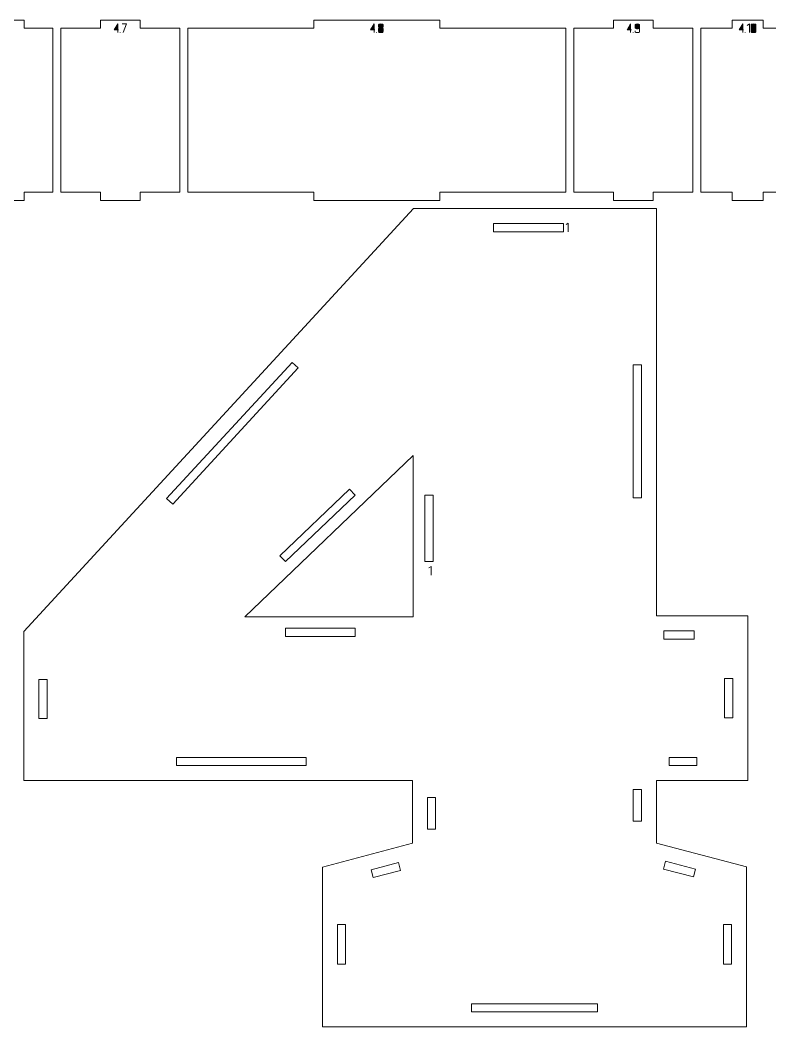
# Model space of a CAD drawing. Header units: centimetres. Extents: x -158 to 228, y -202 to 254.
# Drawn here: x -104.25 to -76.81, y -181.59 to -144.74 of the extents above; entities that cross this region are included whole.
import ezdxf

# ---------------------------------------------------------------- set-up
doc = ezdxf.new("R2010")
doc.units = ezdxf.units.CM
doc.header["$MEASUREMENT"] = 0
doc.layers.add('Capa 1', color=7, linetype='Continuous')

msp = doc.modelspace()

# ---------------------------------------------------------------- hatches: boundary and pattern name
at = {"layer": 'Capa 1', "true_color": 0x3e4095}
h = msp.add_hatch(color=175, dxfattribs=at)
edge = h.paths.add_edge_path()
edge.add_spline(control_points=[(-100.67655, -145.0886), (-100.67655, -145.0886), (-100.67655, -144.87626), (-100.67655, -144.87626), (-100.67655, -144.87626), (-100.80634, -145.0886), (-100.80634, -145.0886), (-100.80634, -145.0886), (-100.67655, -145.0886), (-100.67655, -145.0886)], knot_values=[0, 0, 0, 0, 0.33333333, 0.33333333, 0.33333333, 0.66666667, 0.66666667, 0.66666667, 1, 1, 1, 1], degree=3, periodic=1)
h = msp.add_hatch(color=175, dxfattribs=at)
edge = h.paths.add_edge_path()
edge.add_spline(control_points=[(-100.67655, -145.0886), (-100.67655, -145.0886), (-100.67655, -145.19316), (-100.67655, -145.19316), (-100.67655, -145.19316), (-100.67655, -145.0886), (-100.67655, -145.0886), (-100.67655, -145.0886), (-100.80634, -145.0886), (-100.80634, -145.0886), (-100.80634, -145.0886), (-100.67655, -144.87626), (-100.67655, -144.87626), (-100.67655, -144.87626), (-100.67655, -145.0886), (-100.67655, -145.0886), (-100.67655, -145.0886), (-100.64674, -145.0886), (-100.64674, -145.0886), (-100.64674, -145.0886), (-100.67655, -145.0886), (-100.67655, -145.0886)], knot_values=[0, 0, 0, 0, 0.14285714, 0.14285714, 0.14285714, 0.28571429, 0.28571429, 0.28571429, 0.42857143, 0.42857143, 0.42857143, 0.57142857, 0.57142857, 0.57142857, 0.71428571, 0.71428571, 0.71428571, 0.85714286, 0.85714286, 0.85714286, 1, 1, 1, 1], degree=3, periodic=1)
h = msp.add_hatch(color=175, dxfattribs=at)
edge = h.paths.add_edge_path()
edge.add_spline(control_points=[(-100.58621, -145.19316), (-100.58621, -145.19316), (-100.58621, -145.17069), (-100.58621, -145.17069), (-100.58621, -145.17069), (-100.58621, -145.19316), (-100.58621, -145.19316)], knot_values=[0, 0, 0, 0, 0.5, 0.5, 0.5, 1, 1, 1, 1], degree=3, periodic=1)
h = msp.add_hatch(color=175, dxfattribs=at)
edge = h.paths.add_edge_path()
edge.add_spline(control_points=[(-100.47431, -145.19316), (-100.47431, -145.19316), (-100.35323, -144.87672), (-100.35323, -144.87672), (-100.35323, -144.87672), (-100.51283, -144.87672), (-100.51283, -144.87672), (-100.51283, -144.87672), (-100.35323, -144.87672), (-100.35323, -144.87672), (-100.35323, -144.87672), (-100.47431, -145.19316), (-100.47431, -145.19316)], knot_values=[0, 0, 0, 0, 0.25, 0.25, 0.25, 0.5, 0.5, 0.5, 0.75, 0.75, 0.75, 1, 1, 1, 1], degree=3, periodic=1)
h = msp.add_hatch(color=175, dxfattribs=at)
edge = h.paths.add_edge_path()
edge.add_spline(control_points=[(-91.29282, -145.0886), (-91.29282, -145.0886), (-91.29282, -144.87626), (-91.29282, -144.87626), (-91.29282, -144.87626), (-91.42261, -145.0886), (-91.42261, -145.0886), (-91.42261, -145.0886), (-91.29282, -145.0886), (-91.29282, -145.0886)], knot_values=[0, 0, 0, 0, 0.33333333, 0.33333333, 0.33333333, 0.66666667, 0.66666667, 0.66666667, 1, 1, 1, 1], degree=3, periodic=1)
h = msp.add_hatch(color=175, dxfattribs=at)
edge = h.paths.add_edge_path()
edge.add_spline(control_points=[(-91.29282, -145.0886), (-91.29282, -145.0886), (-91.29282, -145.19316), (-91.29282, -145.19316), (-91.29282, -145.19316), (-91.29282, -145.0886), (-91.29282, -145.0886), (-91.29282, -145.0886), (-91.42261, -145.0886), (-91.42261, -145.0886), (-91.42261, -145.0886), (-91.29282, -144.87626), (-91.29282, -144.87626), (-91.29282, -144.87626), (-91.29282, -145.0886), (-91.29282, -145.0886), (-91.29282, -145.0886), (-91.26301, -145.0886), (-91.26301, -145.0886), (-91.26301, -145.0886), (-91.29282, -145.0886), (-91.29282, -145.0886)], knot_values=[0, 0, 0, 0, 0.14285714, 0.14285714, 0.14285714, 0.28571429, 0.28571429, 0.28571429, 0.42857143, 0.42857143, 0.42857143, 0.57142857, 0.57142857, 0.57142857, 0.71428571, 0.71428571, 0.71428571, 0.85714286, 0.85714286, 0.85714286, 1, 1, 1, 1], degree=3, periodic=1)
h = msp.add_hatch(color=175, dxfattribs=at)
edge = h.paths.add_edge_path()
edge.add_spline(control_points=[(-91.20248, -145.19316), (-91.20248, -145.19316), (-91.20248, -145.17069), (-91.20248, -145.17069), (-91.20248, -145.17069), (-91.20248, -145.19316), (-91.20248, -145.19316)], knot_values=[0, 0, 0, 0, 0.5, 0.5, 0.5, 1, 1, 1, 1], degree=3, periodic=1)
h = msp.add_hatch(color=175, dxfattribs=at)
edge = h.paths.add_edge_path()
edge.add_spline(control_points=[(-91.1291, -144.98633), (-91.1291, -144.99428), (-91.12344, -145.00146), (-91.11213, -145.00788), (-91.10082, -145.0143), (-91.07896, -145.01858), (-91.04655, -145.02072), (-91.01414, -145.01858), (-90.99228, -145.0143), (-90.98097, -145.00788), (-90.96966, -145.00146), (-90.964, -144.99428), (-90.964, -144.98633), (-90.964, -144.98633), (-90.964, -144.91203), (-90.964, -144.91203), (-90.964, -144.90225), (-90.97187, -144.89392), (-90.98762, -144.88704), (-91.00336, -144.88016), (-91.02301, -144.87672), (-91.04655, -144.87672), (-91.07009, -144.87672), (-91.08974, -144.88016), (-91.10548, -144.88704), (-91.12123, -144.89392), (-91.1291, -144.90225), (-91.1291, -144.91203), (-91.1291, -144.91203), (-91.1291, -144.98633), (-91.1291, -144.98633)], knot_values=[0, 0, 0, 0, 0.1, 0.1, 0.1, 0.2, 0.2, 0.2, 0.3, 0.3, 0.3, 0.4, 0.4, 0.4, 0.5, 0.5, 0.5, 0.6, 0.6, 0.6, 0.7, 0.7, 0.7, 0.8, 0.8, 0.8, 0.9, 0.9, 0.9, 1, 1, 1, 1], degree=3, periodic=1)
h = msp.add_hatch(color=175, dxfattribs=at)
edge = h.paths.add_edge_path()
edge.add_spline(control_points=[(-91.04655, -145.19316), (-91.07009, -145.19316), (-91.08974, -145.18972), (-91.10548, -145.18284), (-91.12123, -145.17596), (-91.1291, -145.16763), (-91.1291, -145.15785), (-91.1291, -145.15785), (-91.1291, -145.05466), (-91.1291, -145.05466), (-91.1291, -145.0464), (-91.12344, -145.03922), (-91.11213, -145.03311), (-91.10082, -145.02699), (-91.07896, -145.02286), (-91.04655, -145.02072), (-91.07896, -145.01858), (-91.10082, -145.0143), (-91.11213, -145.00788), (-91.12344, -145.00146), (-91.1291, -144.99428), (-91.1291, -144.98633), (-91.1291, -144.98633), (-91.1291, -144.91203), (-91.1291, -144.91203), (-91.1291, -144.90225), (-91.12123, -144.89392), (-91.10548, -144.88704), (-91.08974, -144.88016), (-91.07009, -144.87672), (-91.04655, -144.87672), (-91.02301, -144.87672), (-91.00336, -144.88016), (-90.98762, -144.88704), (-90.97187, -144.89392), (-90.964, -144.90225), (-90.964, -144.91203), (-90.964, -144.91203), (-90.964, -144.98633), (-90.964, -144.98633), (-90.964, -144.99428), (-90.96966, -145.00146), (-90.98097, -145.00788), (-90.99228, -145.0143), (-91.01414, -145.01858), (-91.04655, -145.02072), (-91.01414, -145.02286), (-90.99228, -145.02699), (-90.98097, -145.03311), (-90.96966, -145.03922), (-90.964, -145.0464), (-90.964, -145.05466), (-90.964, -145.05466), (-90.964, -145.15785), (-90.964, -145.15785), (-90.964, -145.16763), (-90.97187, -145.17596), (-90.98762, -145.18284), (-91.00336, -145.18972), (-91.02301, -145.19316), (-91.04655, -145.19316)], knot_values=[0, 0, 0, 0, 0.05, 0.05, 0.05, 0.1, 0.1, 0.1, 0.15, 0.15, 0.15, 0.2, 0.2, 0.2, 0.25, 0.25, 0.25, 0.3, 0.3, 0.3, 0.35, 0.35, 0.35, 0.4, 0.4, 0.4, 0.45, 0.45, 0.45, 0.5, 0.5, 0.5, 0.55, 0.55, 0.55, 0.6, 0.6, 0.6, 0.65, 0.65, 0.65, 0.7, 0.7, 0.7, 0.75, 0.75, 0.75, 0.8, 0.8, 0.8, 0.85, 0.85, 0.85, 0.9, 0.9, 0.9, 0.95, 0.95, 0.95, 1, 1, 1, 1], degree=3, periodic=1)
h = msp.add_hatch(color=175, dxfattribs=at)
edge = h.paths.add_edge_path()
edge.add_spline(control_points=[(-91.1291, -145.15785), (-91.1291, -145.16763), (-91.12123, -145.17596), (-91.10548, -145.18284), (-91.08974, -145.18972), (-91.07009, -145.19316), (-91.04655, -145.19316), (-91.02301, -145.19316), (-91.00336, -145.18972), (-90.98762, -145.18284), (-90.97187, -145.17596), (-90.964, -145.16763), (-90.964, -145.15785), (-90.964, -145.15785), (-90.964, -145.05466), (-90.964, -145.05466), (-90.964, -145.0464), (-90.96966, -145.03922), (-90.98097, -145.03311), (-90.99228, -145.02699), (-91.01414, -145.02286), (-91.04655, -145.02072), (-91.07896, -145.02286), (-91.10082, -145.02699), (-91.11213, -145.03311), (-91.12344, -145.03922), (-91.1291, -145.0464), (-91.1291, -145.05466), (-91.1291, -145.05466), (-91.1291, -145.15785), (-91.1291, -145.15785)], knot_values=[0, 0, 0, 0, 0.1, 0.1, 0.1, 0.2, 0.2, 0.2, 0.3, 0.3, 0.3, 0.4, 0.4, 0.4, 0.5, 0.5, 0.5, 0.6, 0.6, 0.6, 0.7, 0.7, 0.7, 0.8, 0.8, 0.8, 0.9, 0.9, 0.9, 1, 1, 1, 1], degree=3, periodic=1)
h = msp.add_hatch(color=175, dxfattribs=at)
edge = h.paths.add_edge_path()
edge.add_spline(control_points=[(-81.90533, -145.0886), (-81.90533, -145.0886), (-81.90533, -144.87626), (-81.90533, -144.87626), (-81.90533, -144.87626), (-82.03512, -145.0886), (-82.03512, -145.0886), (-82.03512, -145.0886), (-81.90533, -145.0886), (-81.90533, -145.0886)], knot_values=[0, 0, 0, 0, 0.33333333, 0.33333333, 0.33333333, 0.66666667, 0.66666667, 0.66666667, 1, 1, 1, 1], degree=3, periodic=1)
h = msp.add_hatch(color=175, dxfattribs=at)
edge = h.paths.add_edge_path()
edge.add_spline(control_points=[(-81.90533, -145.0886), (-81.90533, -145.0886), (-81.90533, -145.19316), (-81.90533, -145.19316), (-81.90533, -145.19316), (-81.90533, -145.0886), (-81.90533, -145.0886), (-81.90533, -145.0886), (-82.03512, -145.0886), (-82.03512, -145.0886), (-82.03512, -145.0886), (-81.90533, -144.87626), (-81.90533, -144.87626), (-81.90533, -144.87626), (-81.90533, -145.0886), (-81.90533, -145.0886), (-81.90533, -145.0886), (-81.87552, -145.0886), (-81.87552, -145.0886), (-81.87552, -145.0886), (-81.90533, -145.0886), (-81.90533, -145.0886)], knot_values=[0, 0, 0, 0, 0.14285714, 0.14285714, 0.14285714, 0.28571429, 0.28571429, 0.28571429, 0.42857143, 0.42857143, 0.42857143, 0.57142857, 0.57142857, 0.57142857, 0.71428571, 0.71428571, 0.71428571, 0.85714286, 0.85714286, 0.85714286, 1, 1, 1, 1], degree=3, periodic=1)
h = msp.add_hatch(color=175, dxfattribs=at)
edge = h.paths.add_edge_path()
edge.add_spline(control_points=[(-81.81499, -145.19316), (-81.81499, -145.19316), (-81.81499, -145.17069), (-81.81499, -145.17069), (-81.81499, -145.17069), (-81.81499, -145.19316), (-81.81499, -145.19316)], knot_values=[0, 0, 0, 0, 0.5, 0.5, 0.5, 1, 1, 1, 1], degree=3, periodic=1)
h = msp.add_hatch(color=175, dxfattribs=at)
edge = h.paths.add_edge_path()
edge.add_spline(control_points=[(-81.74161, -145.01935), (-81.74161, -145.02913), (-81.73374, -145.03746), (-81.71799, -145.04434), (-81.70225, -145.05122), (-81.6826, -145.05466), (-81.65906, -145.05466), (-81.63582, -145.05527), (-81.61626, -145.05244), (-81.60036, -145.04618), (-81.58446, -145.03991), (-81.57651, -145.03096), (-81.57651, -145.01935), (-81.57651, -145.01935), (-81.57651, -144.91203), (-81.57651, -144.91203), (-81.57651, -144.90225), (-81.58438, -144.89392), (-81.60013, -144.88704), (-81.61587, -144.88016), (-81.63552, -144.87672), (-81.65906, -144.87672), (-81.6826, -144.87672), (-81.70225, -144.88016), (-81.71799, -144.88704), (-81.73374, -144.89392), (-81.74161, -144.90225), (-81.74161, -144.91203), (-81.74161, -144.91203), (-81.74161, -145.01935), (-81.74161, -145.01935)], knot_values=[0, 0, 0, 0, 0.1, 0.1, 0.1, 0.2, 0.2, 0.2, 0.3, 0.3, 0.3, 0.4, 0.4, 0.4, 0.5, 0.5, 0.5, 0.6, 0.6, 0.6, 0.7, 0.7, 0.7, 0.8, 0.8, 0.8, 0.9, 0.9, 0.9, 1, 1, 1, 1], degree=3, periodic=1)
h = msp.add_hatch(color=175, dxfattribs=at)
edge = h.paths.add_edge_path()
edge.add_spline(control_points=[(-81.65906, -145.19316), (-81.6826, -145.19316), (-81.70225, -145.18972), (-81.71799, -145.18284), (-81.73374, -145.17596), (-81.74161, -145.16763), (-81.74161, -145.15785), (-81.74161, -145.15785), (-81.74161, -145.13262), (-81.74161, -145.13262), (-81.74161, -145.13262), (-81.74161, -145.15785), (-81.74161, -145.15785), (-81.74161, -145.16763), (-81.73374, -145.17596), (-81.71799, -145.18284), (-81.70225, -145.18972), (-81.6826, -145.19316), (-81.65906, -145.19316), (-81.63552, -145.19316), (-81.61587, -145.18972), (-81.60013, -145.18284), (-81.58438, -145.17596), (-81.57651, -145.16763), (-81.57651, -145.15785), (-81.57651, -145.15785), (-81.57651, -145.01935), (-81.57651, -145.01935), (-81.57651, -145.03096), (-81.58446, -145.03991), (-81.60036, -145.04618), (-81.61626, -145.05244), (-81.63582, -145.05527), (-81.65906, -145.05466), (-81.6826, -145.05466), (-81.70225, -145.05122), (-81.71799, -145.04434), (-81.73374, -145.03746), (-81.74161, -145.02913), (-81.74161, -145.01935), (-81.74161, -145.01935), (-81.74161, -144.91203), (-81.74161, -144.91203), (-81.74161, -144.90225), (-81.73374, -144.89392), (-81.71799, -144.88704), (-81.70225, -144.88016), (-81.6826, -144.87672), (-81.65906, -144.87672), (-81.63552, -144.87672), (-81.61587, -144.88016), (-81.60013, -144.88704), (-81.58438, -144.89392), (-81.57651, -144.90225), (-81.57651, -144.91203), (-81.57651, -144.91203), (-81.57651, -145.01935), (-81.57651, -145.01935), (-81.57651, -145.01935), (-81.57651, -145.15785), (-81.57651, -145.15785), (-81.57651, -145.16763), (-81.58438, -145.17596), (-81.60013, -145.18284), (-81.61587, -145.18972), (-81.63552, -145.19316), (-81.65906, -145.19316)], knot_values=[0, 0, 0, 0, 0.04545455, 0.04545455, 0.04545455, 0.09090909, 0.09090909, 0.09090909, 0.13636364, 0.13636364, 0.13636364, 0.18181818, 0.18181818, 0.18181818, 0.22727273, 0.22727273, 0.22727273, 0.27272727, 0.27272727, 0.27272727, 0.31818182, 0.31818182, 0.31818182, 0.36363636, 0.36363636, 0.36363636, 0.40909091, 0.40909091, 0.40909091, 0.45454545, 0.45454545, 0.45454545, 0.5, 0.5, 0.5, 0.54545455, 0.54545455, 0.54545455, 0.59090909, 0.59090909, 0.59090909, 0.63636364, 0.63636364, 0.63636364, 0.68181818, 0.68181818, 0.68181818, 0.72727273, 0.72727273, 0.72727273, 0.77272727, 0.77272727, 0.77272727, 0.81818182, 0.81818182, 0.81818182, 0.86363636, 0.86363636, 0.86363636, 0.90909091, 0.90909091, 0.90909091, 0.95454545, 0.95454545, 0.95454545, 1, 1, 1, 1], degree=3, periodic=1)
h = msp.add_hatch(color=175, dxfattribs=at)
edge = h.paths.add_edge_path()
edge.add_spline(control_points=[(-77.79959, -145.0886), (-77.79959, -145.0886), (-77.79959, -144.87626), (-77.79959, -144.87626), (-77.79959, -144.87626), (-77.92938, -145.0886), (-77.92938, -145.0886), (-77.92938, -145.0886), (-77.79959, -145.0886), (-77.79959, -145.0886)], knot_values=[0, 0, 0, 0, 0.33333333, 0.33333333, 0.33333333, 0.66666667, 0.66666667, 0.66666667, 1, 1, 1, 1], degree=3, periodic=1)
h = msp.add_hatch(color=175, dxfattribs=at)
edge = h.paths.add_edge_path()
edge.add_spline(control_points=[(-77.79959, -145.0886), (-77.79959, -145.0886), (-77.79959, -145.19316), (-77.79959, -145.19316), (-77.79959, -145.19316), (-77.79959, -145.0886), (-77.79959, -145.0886), (-77.79959, -145.0886), (-77.92938, -145.0886), (-77.92938, -145.0886), (-77.92938, -145.0886), (-77.79959, -144.87626), (-77.79959, -144.87626), (-77.79959, -144.87626), (-77.79959, -145.0886), (-77.79959, -145.0886), (-77.79959, -145.0886), (-77.76978, -145.0886), (-77.76978, -145.0886), (-77.76978, -145.0886), (-77.79959, -145.0886), (-77.79959, -145.0886)], knot_values=[0, 0, 0, 0, 0.14285714, 0.14285714, 0.14285714, 0.28571429, 0.28571429, 0.28571429, 0.42857143, 0.42857143, 0.42857143, 0.57142857, 0.57142857, 0.57142857, 0.71428571, 0.71428571, 0.71428571, 0.85714286, 0.85714286, 0.85714286, 1, 1, 1, 1], degree=3, periodic=1)
h = msp.add_hatch(color=175, dxfattribs=at)
edge = h.paths.add_edge_path()
edge.add_spline(control_points=[(-77.70925, -145.19316), (-77.70925, -145.19316), (-77.70925, -145.17069), (-77.70925, -145.17069), (-77.70925, -145.17069), (-77.70925, -145.19316), (-77.70925, -145.19316)], knot_values=[0, 0, 0, 0, 0.5, 0.5, 0.5, 1, 1, 1, 1], degree=3, periodic=1)
h = msp.add_hatch(color=175, dxfattribs=at)
edge = h.paths.add_edge_path()
edge.add_spline(control_points=[(-77.55974, -144.87626), (-77.55974, -144.87626), (-77.63587, -144.929), (-77.63587, -144.929), (-77.63587, -144.929), (-77.55974, -144.87626), (-77.55974, -144.87626), (-77.55974, -144.87626), (-77.55974, -145.19316), (-77.55974, -145.19316), (-77.55974, -145.19316), (-77.55974, -144.87626), (-77.55974, -144.87626)], knot_values=[0, 0, 0, 0, 0.25, 0.25, 0.25, 0.5, 0.5, 0.5, 0.75, 0.75, 0.75, 1, 1, 1, 1], degree=3, periodic=1)
h = msp.add_hatch(color=175, dxfattribs=at)
edge = h.paths.add_edge_path()
edge.add_spline(control_points=[(-77.48911, -145.16931), (-77.48911, -145.1791), (-77.48124, -145.18552), (-77.46549, -145.18857), (-77.44975, -145.19163), (-77.4301, -145.19316), (-77.40656, -145.19316), (-77.38302, -145.19316), (-77.36337, -145.19163), (-77.34763, -145.18857), (-77.33188, -145.18552), (-77.32401, -145.1791), (-77.32401, -145.16931), (-77.32401, -145.16931), (-77.32401, -144.90103), (-77.32401, -144.90103), (-77.32401, -144.89124), (-77.33188, -144.88474), (-77.34763, -144.88153), (-77.36337, -144.87832), (-77.38302, -144.87672), (-77.40656, -144.87672), (-77.4301, -144.87672), (-77.44975, -144.87832), (-77.46549, -144.88153), (-77.48124, -144.88474), (-77.48911, -144.89124), (-77.48911, -144.90103), (-77.48911, -144.90103), (-77.48911, -145.16931), (-77.48911, -145.16931)], knot_values=[0, 0, 0, 0, 0.1, 0.1, 0.1, 0.2, 0.2, 0.2, 0.3, 0.3, 0.3, 0.4, 0.4, 0.4, 0.5, 0.5, 0.5, 0.6, 0.6, 0.6, 0.7, 0.7, 0.7, 0.8, 0.8, 0.8, 0.9, 0.9, 0.9, 1, 1, 1, 1], degree=3, periodic=1)
h = msp.add_hatch(color=175, dxfattribs=at)
edge = h.paths.add_edge_path()
edge.add_spline(control_points=[(-77.32401, -145.16931), (-77.32401, -145.1791), (-77.33188, -145.18552), (-77.34763, -145.18857), (-77.36337, -145.19163), (-77.38302, -145.19316), (-77.40656, -145.19316), (-77.4301, -145.19316), (-77.44975, -145.19163), (-77.46549, -145.18857), (-77.48124, -145.18552), (-77.48911, -145.1791), (-77.48911, -145.16931), (-77.48911, -145.16931), (-77.48911, -144.90103), (-77.48911, -144.90103), (-77.48911, -144.89124), (-77.48124, -144.88474), (-77.46549, -144.88153), (-77.44975, -144.87832), (-77.4301, -144.87672), (-77.40656, -144.87672), (-77.38302, -144.87672), (-77.36337, -144.87832), (-77.34763, -144.88153), (-77.33188, -144.88474), (-77.32401, -144.89124), (-77.32401, -144.90103), (-77.32401, -144.90103), (-77.32401, -145.16931), (-77.32401, -145.16931)], knot_values=[0, 0, 0, 0, 0.1, 0.1, 0.1, 0.2, 0.2, 0.2, 0.3, 0.3, 0.3, 0.4, 0.4, 0.4, 0.5, 0.5, 0.5, 0.6, 0.6, 0.6, 0.7, 0.7, 0.7, 0.8, 0.8, 0.8, 0.9, 0.9, 0.9, 1, 1, 1, 1], degree=3, periodic=1)
h = msp.add_hatch(color=175, dxfattribs=at)
edge = h.paths.add_edge_path()
edge.add_spline(control_points=[(-84.19227, -152.16759), (-84.19227, -152.16759), (-84.2684, -152.22033), (-84.2684, -152.22033), (-84.2684, -152.22033), (-84.19227, -152.16759), (-84.19227, -152.16759), (-84.19227, -152.16759), (-84.19227, -152.48449), (-84.19227, -152.48449), (-84.19227, -152.48449), (-84.19227, -152.16759), (-84.19227, -152.16759)], knot_values=[0, 0, 0, 0, 0.25, 0.25, 0.25, 0.5, 0.5, 0.5, 0.75, 0.75, 0.75, 1, 1, 1, 1], degree=3, periodic=1)
h = msp.add_hatch(color=175, dxfattribs=at)
edge = h.paths.add_edge_path()
edge.add_spline(control_points=[(-89.20799, -164.73677), (-89.20799, -164.73677), (-89.28412, -164.78951), (-89.28412, -164.78951), (-89.28412, -164.78951), (-89.20799, -164.73677), (-89.20799, -164.73677), (-89.20799, -164.73677), (-89.20799, -165.05367), (-89.20799, -165.05367), (-89.20799, -165.05367), (-89.20799, -164.73677), (-89.20799, -164.73677)], knot_values=[0, 0, 0, 0, 0.25, 0.25, 0.25, 0.5, 0.5, 0.5, 0.75, 0.75, 0.75, 1, 1, 1, 1], degree=3, periodic=1)

# ---------------------------------------------------------------- linework, layer by layer
at = {"layer": 'Capa 1', "color": 240, "lineweight": 20}
for points in [[(-106.17157, -145.03596), (-106.17157, -145.03596), (-106.17157, -151.03596), (-106.17157, -151.03596), (-106.17157, -151.03596), (-105.13263, -151.03596), (-105.13263, -151.03596), (-105.13263, -151.03596), (-105.13263, -151.33596), (-105.13263, -151.33596), (-105.13263, -151.33596), (-104.09369, -151.33596), (-104.09369, -151.33596), (-104.09369, -151.33596), (-104.09369, -151.03596), (-104.09369, -151.03596), (-104.09369, -151.03596), (-103.05474, -151.03596), (-103.05474, -151.03596), (-103.05474, -151.03596), (-103.05474, -145.03596), (-103.05474, -145.03596), (-103.05474, -145.03596), (-104.09369, -145.03596), (-104.09369, -145.03596), (-104.09369, -145.03596), (-104.09369, -144.73596), (-104.09369, -144.73596), (-104.09369, -144.73596), (-105.13263, -144.73596), (-105.13263, -144.73596), (-105.13263, -144.73596), (-105.13263, -145.03596), (-105.13263, -145.03596), (-105.13263, -145.03596), (-106.17157, -145.03596), (-106.17157, -145.03596)], [(-102.75474, -145.03596), (-102.75474, -145.03596), (-102.75474, -151.03596), (-102.75474, -151.03596), (-102.75474, -151.03596), (-101.30477, -151.03596), (-101.30477, -151.03596), (-101.30477, -151.03596), (-101.30477, -151.33596), (-101.30477, -151.33596), (-101.30477, -151.33596), (-99.8548, -151.33596), (-99.8548, -151.33596), (-99.8548, -151.33596), (-99.8548, -151.03596), (-99.8548, -151.03596), (-99.8548, -151.03596), (-98.40483, -151.03596), (-98.40483, -151.03596), (-98.40483, -151.03596), (-98.40483, -145.03596), (-98.40483, -145.03596), (-98.40483, -145.03596), (-99.8548, -145.03596), (-99.8548, -145.03596), (-99.8548, -145.03596), (-99.8548, -144.73596), (-99.8548, -144.73596), (-99.8548, -144.73596), (-101.30477, -144.73596), (-101.30477, -144.73596), (-101.30477, -144.73596), (-101.30477, -145.03596), (-101.30477, -145.03596), (-101.30477, -145.03596), (-102.75474, -145.03596), (-102.75474, -145.03596)], [(-98.10483, -145.03596), (-98.10483, -145.03596), (-98.10483, -151.03596), (-98.10483, -151.03596), (-98.10483, -151.03596), (-93.49715, -151.03596), (-93.49715, -151.03596), (-93.49715, -151.03596), (-93.49715, -151.33596), (-93.49715, -151.33596), (-93.49715, -151.33596), (-88.88947, -151.33596), (-88.88947, -151.33596), (-88.88947, -151.33596), (-88.88947, -151.03596), (-88.88947, -151.03596), (-88.88947, -151.03596), (-84.28178, -151.03596), (-84.28178, -151.03596), (-84.28178, -151.03596), (-84.28178, -145.03596), (-84.28178, -145.03596), (-84.28178, -145.03596), (-88.88947, -145.03596), (-88.88947, -145.03596), (-88.88947, -145.03596), (-88.88947, -144.73596), (-88.88947, -144.73596), (-88.88947, -144.73596), (-93.49715, -144.73596), (-93.49715, -144.73596), (-93.49715, -144.73596), (-93.49715, -145.03596), (-93.49715, -145.03596), (-93.49715, -145.03596), (-98.10483, -145.03596), (-98.10483, -145.03596)], [(-83.98178, -145.03596), (-83.98178, -145.03596), (-83.98178, -151.03596), (-83.98178, -151.03596), (-83.98178, -151.03596), (-82.53114, -151.03596), (-82.53114, -151.03596), (-82.53114, -151.03596), (-82.53114, -151.33596), (-82.53114, -151.33596), (-82.53114, -151.33596), (-81.0805, -151.33596), (-81.0805, -151.33596), (-81.0805, -151.33596), (-81.0805, -151.03596), (-81.0805, -151.03596), (-81.0805, -151.03596), (-79.62985, -151.03596), (-79.62985, -151.03596), (-79.62985, -151.03596), (-79.62985, -145.03596), (-79.62985, -145.03596), (-79.62985, -145.03596), (-81.0805, -145.03596), (-81.0805, -145.03596), (-81.0805, -145.03596), (-81.0805, -144.73596), (-81.0805, -144.73596), (-81.0805, -144.73596), (-82.53114, -144.73596), (-82.53114, -144.73596), (-82.53114, -144.73596), (-82.53114, -145.03596), (-82.53114, -145.03596), (-82.53114, -145.03596), (-83.98178, -145.03596), (-83.98178, -145.03596)], [(-79.32985, -145.03596), (-79.32985, -145.03596), (-79.32985, -151.03596), (-79.32985, -151.03596), (-79.32985, -151.03596), (-78.19442, -151.03596), (-78.19442, -151.03596), (-78.19442, -151.03596), (-78.19442, -151.33596), (-78.19442, -151.33596), (-78.19442, -151.33596), (-77.05898, -151.33596), (-77.05898, -151.33596), (-77.05898, -151.33596), (-77.05898, -151.03596), (-77.05898, -151.03596), (-77.05898, -151.03596), (-75.92354, -151.03596), (-75.92354, -151.03596), (-75.92354, -151.03596), (-75.92354, -145.03596), (-75.92354, -145.03596), (-75.92354, -145.03596), (-77.05898, -145.03596), (-77.05898, -145.03596), (-77.05898, -145.03596), (-77.05898, -144.73596), (-77.05898, -144.73596), (-77.05898, -144.73596), (-78.19442, -144.73596), (-78.19442, -144.73596), (-78.19442, -144.73596), (-78.19442, -145.03596), (-78.19442, -145.03596), (-78.19442, -145.03596), (-79.32985, -145.03596), (-79.32985, -145.03596)]]:
    msp.add_open_spline(points, degree=3, knots=[0, 0, 0, 0, 0.08333333, 0.08333333, 0.08333333, 0.16666667, 0.16666667, 0.16666667, 0.25, 0.25, 0.25, 0.33333333, 0.33333333, 0.33333333, 0.41666667, 0.41666667, 0.41666667, 0.5, 0.5, 0.5, 0.58333333, 0.58333333, 0.58333333, 0.66666667, 0.66666667, 0.66666667, 0.75, 0.75, 0.75, 0.83333333, 0.83333333, 0.83333333, 0.91666667, 0.91666667, 0.91666667, 1, 1, 1, 1], dxfattribs=at)
at = {"layer": 'Capa 1', "color": 114, "lineweight": 9}
for points, knots in [([(-100.67655, -145.0886), (-100.67655, -145.0886), (-100.67655, -144.87626), (-100.67655, -144.87626), (-100.67655, -144.87626), (-100.80634, -145.0886), (-100.80634, -145.0886), (-100.80634, -145.0886), (-100.67655, -145.0886), (-100.67655, -145.0886)], [0, 0, 0, 0, 0.33333333, 0.33333333, 0.33333333, 0.66666667, 0.66666667, 0.66666667, 1, 1, 1, 1]), ([(-100.67655, -145.0886), (-100.67655, -145.0886), (-100.67655, -145.19316), (-100.67655, -145.19316), (-100.67655, -145.19316), (-100.67655, -145.0886), (-100.67655, -145.0886), (-100.67655, -145.0886), (-100.80634, -145.0886), (-100.80634, -145.0886), (-100.80634, -145.0886), (-100.67655, -144.87626), (-100.67655, -144.87626), (-100.67655, -144.87626), (-100.67655, -145.0886), (-100.67655, -145.0886), (-100.67655, -145.0886), (-100.64674, -145.0886), (-100.64674, -145.0886), (-100.64674, -145.0886), (-100.67655, -145.0886), (-100.67655, -145.0886)], [0, 0, 0, 0, 0.14285714, 0.14285714, 0.14285714, 0.28571429, 0.28571429, 0.28571429, 0.42857143, 0.42857143, 0.42857143, 0.57142857, 0.57142857, 0.57142857, 0.71428571, 0.71428571, 0.71428571, 0.85714286, 0.85714286, 0.85714286, 1, 1, 1, 1]), ([(-100.58621, -145.19316), (-100.58621, -145.19316), (-100.58621, -145.17069), (-100.58621, -145.17069), (-100.58621, -145.17069), (-100.58621, -145.19316), (-100.58621, -145.19316)], [0, 0, 0, 0, 0.5, 0.5, 0.5, 1, 1, 1, 1]), ([(-100.47431, -145.19316), (-100.47431, -145.19316), (-100.35323, -144.87672), (-100.35323, -144.87672), (-100.35323, -144.87672), (-100.51283, -144.87672), (-100.51283, -144.87672), (-100.51283, -144.87672), (-100.35323, -144.87672), (-100.35323, -144.87672), (-100.35323, -144.87672), (-100.47431, -145.19316), (-100.47431, -145.19316)], [0, 0, 0, 0, 0.25, 0.25, 0.25, 0.5, 0.5, 0.5, 0.75, 0.75, 0.75, 1, 1, 1, 1]), ([(-91.29282, -145.0886), (-91.29282, -145.0886), (-91.29282, -144.87626), (-91.29282, -144.87626), (-91.29282, -144.87626), (-91.42261, -145.0886), (-91.42261, -145.0886), (-91.42261, -145.0886), (-91.29282, -145.0886), (-91.29282, -145.0886)], [0, 0, 0, 0, 0.33333333, 0.33333333, 0.33333333, 0.66666667, 0.66666667, 0.66666667, 1, 1, 1, 1]), ([(-91.29282, -145.0886), (-91.29282, -145.0886), (-91.29282, -145.19316), (-91.29282, -145.19316), (-91.29282, -145.19316), (-91.29282, -145.0886), (-91.29282, -145.0886), (-91.29282, -145.0886), (-91.42261, -145.0886), (-91.42261, -145.0886), (-91.42261, -145.0886), (-91.29282, -144.87626), (-91.29282, -144.87626), (-91.29282, -144.87626), (-91.29282, -145.0886), (-91.29282, -145.0886), (-91.29282, -145.0886), (-91.26301, -145.0886), (-91.26301, -145.0886), (-91.26301, -145.0886), (-91.29282, -145.0886), (-91.29282, -145.0886)], [0, 0, 0, 0, 0.14285714, 0.14285714, 0.14285714, 0.28571429, 0.28571429, 0.28571429, 0.42857143, 0.42857143, 0.42857143, 0.57142857, 0.57142857, 0.57142857, 0.71428571, 0.71428571, 0.71428571, 0.85714286, 0.85714286, 0.85714286, 1, 1, 1, 1]), ([(-91.20248, -145.19316), (-91.20248, -145.19316), (-91.20248, -145.17069), (-91.20248, -145.17069), (-91.20248, -145.17069), (-91.20248, -145.19316), (-91.20248, -145.19316)], [0, 0, 0, 0, 0.5, 0.5, 0.5, 1, 1, 1, 1]), ([(-91.1291, -144.98633), (-91.1291, -144.99428), (-91.12344, -145.00146), (-91.11213, -145.00788), (-91.10082, -145.0143), (-91.07896, -145.01858), (-91.04655, -145.02072), (-91.01414, -145.01858), (-90.99228, -145.0143), (-90.98097, -145.00788), (-90.96966, -145.00146), (-90.964, -144.99428), (-90.964, -144.98633), (-90.964, -144.98633), (-90.964, -144.91203), (-90.964, -144.91203), (-90.964, -144.90225), (-90.97187, -144.89392), (-90.98762, -144.88704), (-91.00336, -144.88016), (-91.02301, -144.87672), (-91.04655, -144.87672), (-91.07009, -144.87672), (-91.08974, -144.88016), (-91.10548, -144.88704), (-91.12123, -144.89392), (-91.1291, -144.90225), (-91.1291, -144.91203), (-91.1291, -144.91203), (-91.1291, -144.98633), (-91.1291, -144.98633)], [0, 0, 0, 0, 0.1, 0.1, 0.1, 0.2, 0.2, 0.2, 0.3, 0.3, 0.3, 0.4, 0.4, 0.4, 0.5, 0.5, 0.5, 0.6, 0.6, 0.6, 0.7, 0.7, 0.7, 0.8, 0.8, 0.8, 0.9, 0.9, 0.9, 1, 1, 1, 1]), ([(-91.04655, -145.19316), (-91.07009, -145.19316), (-91.08974, -145.18972), (-91.10548, -145.18284), (-91.12123, -145.17596), (-91.1291, -145.16763), (-91.1291, -145.15785), (-91.1291, -145.15785), (-91.1291, -145.05466), (-91.1291, -145.05466), (-91.1291, -145.0464), (-91.12344, -145.03922), (-91.11213, -145.03311), (-91.10082, -145.02699), (-91.07896, -145.02286), (-91.04655, -145.02072), (-91.07896, -145.01858), (-91.10082, -145.0143), (-91.11213, -145.00788), (-91.12344, -145.00146), (-91.1291, -144.99428), (-91.1291, -144.98633), (-91.1291, -144.98633), (-91.1291, -144.91203), (-91.1291, -144.91203), (-91.1291, -144.90225), (-91.12123, -144.89392), (-91.10548, -144.88704), (-91.08974, -144.88016), (-91.07009, -144.87672), (-91.04655, -144.87672), (-91.02301, -144.87672), (-91.00336, -144.88016), (-90.98762, -144.88704), (-90.97187, -144.89392), (-90.964, -144.90225), (-90.964, -144.91203), (-90.964, -144.91203), (-90.964, -144.98633), (-90.964, -144.98633), (-90.964, -144.99428), (-90.96966, -145.00146), (-90.98097, -145.00788), (-90.99228, -145.0143), (-91.01414, -145.01858), (-91.04655, -145.02072), (-91.01414, -145.02286), (-90.99228, -145.02699), (-90.98097, -145.03311), (-90.96966, -145.03922), (-90.964, -145.0464), (-90.964, -145.05466), (-90.964, -145.05466), (-90.964, -145.15785), (-90.964, -145.15785), (-90.964, -145.16763), (-90.97187, -145.17596), (-90.98762, -145.18284), (-91.00336, -145.18972), (-91.02301, -145.19316), (-91.04655, -145.19316)], [0, 0, 0, 0, 0.05, 0.05, 0.05, 0.1, 0.1, 0.1, 0.15, 0.15, 0.15, 0.2, 0.2, 0.2, 0.25, 0.25, 0.25, 0.3, 0.3, 0.3, 0.35, 0.35, 0.35, 0.4, 0.4, 0.4, 0.45, 0.45, 0.45, 0.5, 0.5, 0.5, 0.55, 0.55, 0.55, 0.6, 0.6, 0.6, 0.65, 0.65, 0.65, 0.7, 0.7, 0.7, 0.75, 0.75, 0.75, 0.8, 0.8, 0.8, 0.85, 0.85, 0.85, 0.9, 0.9, 0.9, 0.95, 0.95, 0.95, 1, 1, 1, 1]), ([(-91.1291, -145.15785), (-91.1291, -145.16763), (-91.12123, -145.17596), (-91.10548, -145.18284), (-91.08974, -145.18972), (-91.07009, -145.19316), (-91.04655, -145.19316), (-91.02301, -145.19316), (-91.00336, -145.18972), (-90.98762, -145.18284), (-90.97187, -145.17596), (-90.964, -145.16763), (-90.964, -145.15785), (-90.964, -145.15785), (-90.964, -145.05466), (-90.964, -145.05466), (-90.964, -145.0464), (-90.96966, -145.03922), (-90.98097, -145.03311), (-90.99228, -145.02699), (-91.01414, -145.02286), (-91.04655, -145.02072), (-91.07896, -145.02286), (-91.10082, -145.02699), (-91.11213, -145.03311), (-91.12344, -145.03922), (-91.1291, -145.0464), (-91.1291, -145.05466), (-91.1291, -145.05466), (-91.1291, -145.15785), (-91.1291, -145.15785)], [0, 0, 0, 0, 0.1, 0.1, 0.1, 0.2, 0.2, 0.2, 0.3, 0.3, 0.3, 0.4, 0.4, 0.4, 0.5, 0.5, 0.5, 0.6, 0.6, 0.6, 0.7, 0.7, 0.7, 0.8, 0.8, 0.8, 0.9, 0.9, 0.9, 1, 1, 1, 1]), ([(-81.90533, -145.0886), (-81.90533, -145.0886), (-81.90533, -144.87626), (-81.90533, -144.87626), (-81.90533, -144.87626), (-82.03512, -145.0886), (-82.03512, -145.0886), (-82.03512, -145.0886), (-81.90533, -145.0886), (-81.90533, -145.0886)], [0, 0, 0, 0, 0.33333333, 0.33333333, 0.33333333, 0.66666667, 0.66666667, 0.66666667, 1, 1, 1, 1]), ([(-81.90533, -145.0886), (-81.90533, -145.0886), (-81.90533, -145.19316), (-81.90533, -145.19316), (-81.90533, -145.19316), (-81.90533, -145.0886), (-81.90533, -145.0886), (-81.90533, -145.0886), (-82.03512, -145.0886), (-82.03512, -145.0886), (-82.03512, -145.0886), (-81.90533, -144.87626), (-81.90533, -144.87626), (-81.90533, -144.87626), (-81.90533, -145.0886), (-81.90533, -145.0886), (-81.90533, -145.0886), (-81.87552, -145.0886), (-81.87552, -145.0886), (-81.87552, -145.0886), (-81.90533, -145.0886), (-81.90533, -145.0886)], [0, 0, 0, 0, 0.14285714, 0.14285714, 0.14285714, 0.28571429, 0.28571429, 0.28571429, 0.42857143, 0.42857143, 0.42857143, 0.57142857, 0.57142857, 0.57142857, 0.71428571, 0.71428571, 0.71428571, 0.85714286, 0.85714286, 0.85714286, 1, 1, 1, 1]), ([(-81.81499, -145.19316), (-81.81499, -145.19316), (-81.81499, -145.17069), (-81.81499, -145.17069), (-81.81499, -145.17069), (-81.81499, -145.19316), (-81.81499, -145.19316)], [0, 0, 0, 0, 0.5, 0.5, 0.5, 1, 1, 1, 1]), ([(-81.74161, -145.01935), (-81.74161, -145.02913), (-81.73374, -145.03746), (-81.71799, -145.04434), (-81.70225, -145.05122), (-81.6826, -145.05466), (-81.65906, -145.05466), (-81.63582, -145.05527), (-81.61626, -145.05244), (-81.60036, -145.04618), (-81.58446, -145.03991), (-81.57651, -145.03096), (-81.57651, -145.01935), (-81.57651, -145.01935), (-81.57651, -144.91203), (-81.57651, -144.91203), (-81.57651, -144.90225), (-81.58438, -144.89392), (-81.60013, -144.88704), (-81.61587, -144.88016), (-81.63552, -144.87672), (-81.65906, -144.87672), (-81.6826, -144.87672), (-81.70225, -144.88016), (-81.71799, -144.88704), (-81.73374, -144.89392), (-81.74161, -144.90225), (-81.74161, -144.91203), (-81.74161, -144.91203), (-81.74161, -145.01935), (-81.74161, -145.01935)], [0, 0, 0, 0, 0.1, 0.1, 0.1, 0.2, 0.2, 0.2, 0.3, 0.3, 0.3, 0.4, 0.4, 0.4, 0.5, 0.5, 0.5, 0.6, 0.6, 0.6, 0.7, 0.7, 0.7, 0.8, 0.8, 0.8, 0.9, 0.9, 0.9, 1, 1, 1, 1]), ([(-81.65906, -145.19316), (-81.6826, -145.19316), (-81.70225, -145.18972), (-81.71799, -145.18284), (-81.73374, -145.17596), (-81.74161, -145.16763), (-81.74161, -145.15785), (-81.74161, -145.15785), (-81.74161, -145.13262), (-81.74161, -145.13262), (-81.74161, -145.13262), (-81.74161, -145.15785), (-81.74161, -145.15785), (-81.74161, -145.16763), (-81.73374, -145.17596), (-81.71799, -145.18284), (-81.70225, -145.18972), (-81.6826, -145.19316), (-81.65906, -145.19316), (-81.63552, -145.19316), (-81.61587, -145.18972), (-81.60013, -145.18284), (-81.58438, -145.17596), (-81.57651, -145.16763), (-81.57651, -145.15785), (-81.57651, -145.15785), (-81.57651, -145.01935), (-81.57651, -145.01935), (-81.57651, -145.03096), (-81.58446, -145.03991), (-81.60036, -145.04618), (-81.61626, -145.05244), (-81.63582, -145.05527), (-81.65906, -145.05466), (-81.6826, -145.05466), (-81.70225, -145.05122), (-81.71799, -145.04434), (-81.73374, -145.03746), (-81.74161, -145.02913), (-81.74161, -145.01935), (-81.74161, -145.01935), (-81.74161, -144.91203), (-81.74161, -144.91203), (-81.74161, -144.90225), (-81.73374, -144.89392), (-81.71799, -144.88704), (-81.70225, -144.88016), (-81.6826, -144.87672), (-81.65906, -144.87672), (-81.63552, -144.87672), (-81.61587, -144.88016), (-81.60013, -144.88704), (-81.58438, -144.89392), (-81.57651, -144.90225), (-81.57651, -144.91203), (-81.57651, -144.91203), (-81.57651, -145.01935), (-81.57651, -145.01935), (-81.57651, -145.01935), (-81.57651, -145.15785), (-81.57651, -145.15785), (-81.57651, -145.16763), (-81.58438, -145.17596), (-81.60013, -145.18284), (-81.61587, -145.18972), (-81.63552, -145.19316), (-81.65906, -145.19316)], [0, 0, 0, 0, 0.04545455, 0.04545455, 0.04545455, 0.09090909, 0.09090909, 0.09090909, 0.13636364, 0.13636364, 0.13636364, 0.18181818, 0.18181818, 0.18181818, 0.22727273, 0.22727273, 0.22727273, 0.27272727, 0.27272727, 0.27272727, 0.31818182, 0.31818182, 0.31818182, 0.36363636, 0.36363636, 0.36363636, 0.40909091, 0.40909091, 0.40909091, 0.45454545, 0.45454545, 0.45454545, 0.5, 0.5, 0.5, 0.54545455, 0.54545455, 0.54545455, 0.59090909, 0.59090909, 0.59090909, 0.63636364, 0.63636364, 0.63636364, 0.68181818, 0.68181818, 0.68181818, 0.72727273, 0.72727273, 0.72727273, 0.77272727, 0.77272727, 0.77272727, 0.81818182, 0.81818182, 0.81818182, 0.86363636, 0.86363636, 0.86363636, 0.90909091, 0.90909091, 0.90909091, 0.95454545, 0.95454545, 0.95454545, 1, 1, 1, 1]), ([(-77.79959, -145.0886), (-77.79959, -145.0886), (-77.79959, -144.87626), (-77.79959, -144.87626), (-77.79959, -144.87626), (-77.92938, -145.0886), (-77.92938, -145.0886), (-77.92938, -145.0886), (-77.79959, -145.0886), (-77.79959, -145.0886)], [0, 0, 0, 0, 0.33333333, 0.33333333, 0.33333333, 0.66666667, 0.66666667, 0.66666667, 1, 1, 1, 1]), ([(-77.79959, -145.0886), (-77.79959, -145.0886), (-77.79959, -145.19316), (-77.79959, -145.19316), (-77.79959, -145.19316), (-77.79959, -145.0886), (-77.79959, -145.0886), (-77.79959, -145.0886), (-77.92938, -145.0886), (-77.92938, -145.0886), (-77.92938, -145.0886), (-77.79959, -144.87626), (-77.79959, -144.87626), (-77.79959, -144.87626), (-77.79959, -145.0886), (-77.79959, -145.0886), (-77.79959, -145.0886), (-77.76978, -145.0886), (-77.76978, -145.0886), (-77.76978, -145.0886), (-77.79959, -145.0886), (-77.79959, -145.0886)], [0, 0, 0, 0, 0.14285714, 0.14285714, 0.14285714, 0.28571429, 0.28571429, 0.28571429, 0.42857143, 0.42857143, 0.42857143, 0.57142857, 0.57142857, 0.57142857, 0.71428571, 0.71428571, 0.71428571, 0.85714286, 0.85714286, 0.85714286, 1, 1, 1, 1]), ([(-77.70925, -145.19316), (-77.70925, -145.19316), (-77.70925, -145.17069), (-77.70925, -145.17069), (-77.70925, -145.17069), (-77.70925, -145.19316), (-77.70925, -145.19316)], [0, 0, 0, 0, 0.5, 0.5, 0.5, 1, 1, 1, 1]), ([(-77.55974, -144.87626), (-77.55974, -144.87626), (-77.63587, -144.929), (-77.63587, -144.929), (-77.63587, -144.929), (-77.55974, -144.87626), (-77.55974, -144.87626), (-77.55974, -144.87626), (-77.55974, -145.19316), (-77.55974, -145.19316), (-77.55974, -145.19316), (-77.55974, -144.87626), (-77.55974, -144.87626)], [0, 0, 0, 0, 0.25, 0.25, 0.25, 0.5, 0.5, 0.5, 0.75, 0.75, 0.75, 1, 1, 1, 1]), ([(-77.48911, -145.16931), (-77.48911, -145.1791), (-77.48124, -145.18552), (-77.46549, -145.18857), (-77.44975, -145.19163), (-77.4301, -145.19316), (-77.40656, -145.19316), (-77.38302, -145.19316), (-77.36337, -145.19163), (-77.34763, -145.18857), (-77.33188, -145.18552), (-77.32401, -145.1791), (-77.32401, -145.16931), (-77.32401, -145.16931), (-77.32401, -144.90103), (-77.32401, -144.90103), (-77.32401, -144.89124), (-77.33188, -144.88474), (-77.34763, -144.88153), (-77.36337, -144.87832), (-77.38302, -144.87672), (-77.40656, -144.87672), (-77.4301, -144.87672), (-77.44975, -144.87832), (-77.46549, -144.88153), (-77.48124, -144.88474), (-77.48911, -144.89124), (-77.48911, -144.90103), (-77.48911, -144.90103), (-77.48911, -145.16931), (-77.48911, -145.16931)], [0, 0, 0, 0, 0.1, 0.1, 0.1, 0.2, 0.2, 0.2, 0.3, 0.3, 0.3, 0.4, 0.4, 0.4, 0.5, 0.5, 0.5, 0.6, 0.6, 0.6, 0.7, 0.7, 0.7, 0.8, 0.8, 0.8, 0.9, 0.9, 0.9, 1, 1, 1, 1]), ([(-77.32401, -145.16931), (-77.32401, -145.1791), (-77.33188, -145.18552), (-77.34763, -145.18857), (-77.36337, -145.19163), (-77.38302, -145.19316), (-77.40656, -145.19316), (-77.4301, -145.19316), (-77.44975, -145.19163), (-77.46549, -145.18857), (-77.48124, -145.18552), (-77.48911, -145.1791), (-77.48911, -145.16931), (-77.48911, -145.16931), (-77.48911, -144.90103), (-77.48911, -144.90103), (-77.48911, -144.89124), (-77.48124, -144.88474), (-77.46549, -144.88153), (-77.44975, -144.87832), (-77.4301, -144.87672), (-77.40656, -144.87672), (-77.38302, -144.87672), (-77.36337, -144.87832), (-77.34763, -144.88153), (-77.33188, -144.88474), (-77.32401, -144.89124), (-77.32401, -144.90103), (-77.32401, -144.90103), (-77.32401, -145.16931), (-77.32401, -145.16931)], [0, 0, 0, 0, 0.1, 0.1, 0.1, 0.2, 0.2, 0.2, 0.3, 0.3, 0.3, 0.4, 0.4, 0.4, 0.5, 0.5, 0.5, 0.6, 0.6, 0.6, 0.7, 0.7, 0.7, 0.8, 0.8, 0.8, 0.9, 0.9, 0.9, 1, 1, 1, 1]), ([(-84.19227, -152.16759), (-84.19227, -152.16759), (-84.2684, -152.22033), (-84.2684, -152.22033), (-84.2684, -152.22033), (-84.19227, -152.16759), (-84.19227, -152.16759), (-84.19227, -152.16759), (-84.19227, -152.48449), (-84.19227, -152.48449), (-84.19227, -152.48449), (-84.19227, -152.16759), (-84.19227, -152.16759)], [0, 0, 0, 0, 0.25, 0.25, 0.25, 0.5, 0.5, 0.5, 0.75, 0.75, 0.75, 1, 1, 1, 1]), ([(-89.20799, -164.73677), (-89.20799, -164.73677), (-89.28412, -164.78951), (-89.28412, -164.78951), (-89.28412, -164.78951), (-89.20799, -164.73677), (-89.20799, -164.73677), (-89.20799, -164.73677), (-89.20799, -165.05367), (-89.20799, -165.05367), (-89.20799, -165.05367), (-89.20799, -164.73677), (-89.20799, -164.73677)], [0, 0, 0, 0, 0.25, 0.25, 0.25, 0.5, 0.5, 0.5, 0.75, 0.75, 0.75, 1, 1, 1, 1])]:
    msp.add_open_spline(points, degree=3, knots=knots, dxfattribs=at)
at = {"layer": 'Capa 1', "color": 240, "lineweight": 9}
for points, knots in [([(-80.95742, -166.54914), (-80.95742, -166.54914), (-77.61929, -166.54914), (-77.61929, -166.54914), (-77.61929, -166.54914), (-77.61929, -172.5751), (-77.61929, -172.5751), (-77.61929, -172.5751), (-80.95742, -172.5751), (-80.95742, -172.5751), (-80.95742, -172.5751), (-80.95742, -174.87277), (-80.95742, -174.87277), (-80.95742, -174.87277), (-77.66265, -175.73732), (-77.66265, -175.73732), (-77.66265, -175.73732), (-77.66265, -181.59238), (-77.66265, -181.59238), (-77.66265, -181.59238), (-93.18276, -181.59238), (-93.18276, -181.59238), (-93.18276, -181.59238), (-93.18276, -175.73982), (-93.18276, -175.73982), (-93.18276, -175.73982), (-89.88799, -174.87277), (-89.88799, -174.87277), (-89.88799, -174.87277), (-89.88799, -172.5751), (-89.88799, -172.5751), (-89.88799, -172.5751), (-104.10753, -172.5751), (-104.10753, -172.5751), (-104.10753, -172.5751), (-104.10753, -167.11272), (-104.10753, -167.11272), (-104.10753, -167.11272), (-89.84464, -151.63596), (-89.84464, -151.63596), (-89.84464, -151.63596), (-80.95742, -151.63596), (-80.95742, -151.63596), (-80.95742, -151.63596), (-80.95742, -166.54914), (-80.95742, -166.54914)], [0, 0, 0, 0, 0.06666667, 0.06666667, 0.06666667, 0.13333333, 0.13333333, 0.13333333, 0.2, 0.2, 0.2, 0.26666667, 0.26666667, 0.26666667, 0.33333333, 0.33333333, 0.33333333, 0.4, 0.4, 0.4, 0.46666667, 0.46666667, 0.46666667, 0.53333333, 0.53333333, 0.53333333, 0.6, 0.6, 0.6, 0.66666667, 0.66666667, 0.66666667, 0.73333333, 0.73333333, 0.73333333, 0.8, 0.8, 0.8, 0.86666667, 0.86666667, 0.86666667, 0.93333333, 0.93333333, 0.93333333, 1, 1, 1, 1]), ([(-86.91712, -152.48449), (-86.91712, -152.48449), (-84.36154, -152.48449), (-84.36154, -152.48449), (-84.36154, -152.48449), (-84.36154, -152.18449), (-84.36154, -152.18449), (-84.36154, -152.18449), (-86.91712, -152.18449), (-86.91712, -152.18449), (-86.91712, -152.18449), (-86.91712, -152.48449), (-86.91712, -152.48449)], [0, 0, 0, 0, 0.25, 0.25, 0.25, 0.5, 0.5, 0.5, 0.75, 0.75, 0.75, 1, 1, 1, 1]), ([(-98.66357, -162.45755), (-98.66357, -162.45755), (-94.06814, -157.47102), (-94.06814, -157.47102), (-94.06814, -157.47102), (-94.28875, -157.26772), (-94.28875, -157.26772), (-94.28875, -157.26772), (-98.88418, -162.25425), (-98.88418, -162.25425), (-98.88418, -162.25425), (-98.66357, -162.45755), (-98.66357, -162.45755)], [0, 0, 0, 0, 0.25, 0.25, 0.25, 0.5, 0.5, 0.5, 0.75, 0.75, 0.75, 1, 1, 1, 1]), ([(-81.80595, -157.35555), (-81.80595, -157.35555), (-81.80595, -162.22661), (-81.80595, -162.22661), (-81.80595, -162.22661), (-81.50595, -162.22661), (-81.50595, -162.22661), (-81.50595, -162.22661), (-81.50595, -157.35555), (-81.50595, -157.35555), (-81.50595, -157.35555), (-81.80595, -157.35555), (-81.80595, -157.35555)], [0, 0, 0, 0, 0.25, 0.25, 0.25, 0.5, 0.5, 0.5, 0.75, 0.75, 0.75, 1, 1, 1, 1]), ([(-89.86078, -166.57635), (-89.86078, -166.57635), (-89.86078, -160.67622), (-89.86078, -160.67622), (-89.86078, -160.67622), (-96.02509, -166.57635), (-96.02509, -166.57635), (-96.02509, -166.57635), (-89.86078, -166.57635), (-89.86078, -166.57635)], [0, 0, 0, 0, 0.33333333, 0.33333333, 0.33333333, 0.66666667, 0.66666667, 0.66666667, 1, 1, 1, 1]), ([(-94.53345, -164.56136), (-94.53345, -164.56136), (-91.98499, -162.12211), (-91.98499, -162.12211), (-91.98499, -162.12211), (-92.19242, -161.90538), (-92.19242, -161.90538), (-92.19242, -161.90538), (-94.74089, -164.34463), (-94.74089, -164.34463), (-94.74089, -164.34463), (-94.53345, -164.56136), (-94.53345, -164.56136)], [0, 0, 0, 0, 0.25, 0.25, 0.25, 0.5, 0.5, 0.5, 0.75, 0.75, 0.75, 1, 1, 1, 1]), ([(-89.43652, -162.12211), (-89.43652, -162.12211), (-89.43652, -164.56136), (-89.43652, -164.56136), (-89.43652, -164.56136), (-89.13652, -164.56136), (-89.13652, -164.56136), (-89.13652, -164.56136), (-89.13652, -162.12211), (-89.13652, -162.12211), (-89.13652, -162.12211), (-89.43652, -162.12211), (-89.43652, -162.12211)], [0, 0, 0, 0, 0.25, 0.25, 0.25, 0.5, 0.5, 0.5, 0.75, 0.75, 0.75, 1, 1, 1, 1]), ([(-91.98499, -167.00061), (-91.98499, -167.00061), (-94.53345, -167.00061), (-94.53345, -167.00061), (-94.53345, -167.00061), (-94.53345, -167.30061), (-94.53345, -167.30061), (-94.53345, -167.30061), (-91.98499, -167.30061), (-91.98499, -167.30061), (-91.98499, -167.30061), (-91.98499, -167.00061), (-91.98499, -167.00061)], [0, 0, 0, 0, 0.25, 0.25, 0.25, 0.5, 0.5, 0.5, 0.75, 0.75, 0.75, 1, 1, 1, 1]), ([(-80.69324, -167.39767), (-80.69324, -167.39767), (-79.58053, -167.39767), (-79.58053, -167.39767), (-79.58053, -167.39767), (-79.58053, -167.09767), (-79.58053, -167.09767), (-79.58053, -167.09767), (-80.69324, -167.09767), (-80.69324, -167.09767), (-80.69324, -167.09767), (-80.69324, -167.39767), (-80.69324, -167.39767)], [0, 0, 0, 0, 0.25, 0.25, 0.25, 0.5, 0.5, 0.5, 0.75, 0.75, 0.75, 1, 1, 1, 1]), ([(-103.259, -170.29907), (-103.259, -170.29907), (-103.259, -168.87158), (-103.259, -168.87158), (-103.259, -168.87158), (-103.559, -168.87158), (-103.559, -168.87158), (-103.559, -168.87158), (-103.559, -170.29907), (-103.559, -170.29907), (-103.559, -170.29907), (-103.259, -170.29907), (-103.259, -170.29907)], [0, 0, 0, 0, 0.25, 0.25, 0.25, 0.5, 0.5, 0.5, 0.75, 0.75, 0.75, 1, 1, 1, 1]), ([(-78.46782, -168.84064), (-78.46782, -168.84064), (-78.46782, -170.2836), (-78.46782, -170.2836), (-78.46782, -170.2836), (-78.16782, -170.2836), (-78.16782, -170.2836), (-78.16782, -170.2836), (-78.16782, -168.84064), (-78.16782, -168.84064), (-78.16782, -168.84064), (-78.46782, -168.84064), (-78.46782, -168.84064)], [0, 0, 0, 0, 0.25, 0.25, 0.25, 0.5, 0.5, 0.5, 0.75, 0.75, 0.75, 1, 1, 1, 1]), ([(-93.77931, -171.72657), (-93.77931, -171.72657), (-98.51915, -171.72657), (-98.51915, -171.72657), (-98.51915, -171.72657), (-98.51915, -172.02657), (-98.51915, -172.02657), (-98.51915, -172.02657), (-93.77931, -172.02657), (-93.77931, -172.02657), (-93.77931, -172.02657), (-93.77931, -171.72657), (-93.77931, -171.72657)], [0, 0, 0, 0, 0.25, 0.25, 0.25, 0.5, 0.5, 0.5, 0.75, 0.75, 0.75, 1, 1, 1, 1]), ([(-79.48053, -171.72657), (-79.48053, -171.72657), (-80.49324, -171.72657), (-80.49324, -171.72657), (-80.49324, -171.72657), (-80.49324, -172.02657), (-80.49324, -172.02657), (-80.49324, -172.02657), (-79.48053, -172.02657), (-79.48053, -172.02657), (-79.48053, -172.02657), (-79.48053, -171.72657), (-79.48053, -171.72657)], [0, 0, 0, 0, 0.25, 0.25, 0.25, 0.5, 0.5, 0.5, 0.75, 0.75, 0.75, 1, 1, 1, 1]), ([(-89.03946, -174.36012), (-89.03946, -174.36012), (-89.03946, -173.19334), (-89.03946, -173.19334), (-89.03946, -173.19334), (-89.33946, -173.19334), (-89.33946, -173.19334), (-89.33946, -173.19334), (-89.33946, -174.36012), (-89.33946, -174.36012), (-89.33946, -174.36012), (-89.03946, -174.36012), (-89.03946, -174.36012)], [0, 0, 0, 0, 0.25, 0.25, 0.25, 0.5, 0.5, 0.5, 0.75, 0.75, 0.75, 1, 1, 1, 1]), ([(-81.80595, -172.89678), (-81.80595, -172.89678), (-81.80595, -174.06699), (-81.80595, -174.06699), (-81.80595, -174.06699), (-81.50595, -174.06699), (-81.50595, -174.06699), (-81.50595, -174.06699), (-81.50595, -172.89678), (-81.50595, -172.89678), (-81.50595, -172.89678), (-81.80595, -172.89678), (-81.80595, -172.89678)], [0, 0, 0, 0, 0.25, 0.25, 0.25, 0.5, 0.5, 0.5, 0.75, 0.75, 0.75, 1, 1, 1, 1]), ([(-91.3295, -176.12953), (-91.3295, -176.12953), (-90.32476, -175.86513), (-90.32476, -175.86513), (-90.32476, -175.86513), (-90.40111, -175.57501), (-90.40111, -175.57501), (-90.40111, -175.57501), (-91.40584, -175.83941), (-91.40584, -175.83941), (-91.40584, -175.83941), (-91.3295, -176.12953), (-91.3295, -176.12953)], [0, 0, 0, 0, 0.25, 0.25, 0.25, 0.5, 0.5, 0.5, 0.75, 0.75, 0.75, 1, 1, 1, 1]), ([(-80.70769, -175.81555), (-80.70769, -175.81555), (-79.60944, -176.10374), (-79.60944, -176.10374), (-79.60944, -176.10374), (-79.53329, -175.81356), (-79.53329, -175.81356), (-79.53329, -175.81356), (-80.63155, -175.52538), (-80.63155, -175.52538), (-80.63155, -175.52538), (-80.70769, -175.81555), (-80.70769, -175.81555)], [0, 0, 0, 0, 0.25, 0.25, 0.25, 0.5, 0.5, 0.5, 0.75, 0.75, 0.75, 1, 1, 1, 1]), ([(-92.33423, -179.29388), (-92.33423, -179.29388), (-92.33423, -177.84391), (-92.33423, -177.84391), (-92.33423, -177.84391), (-92.63423, -177.84391), (-92.63423, -177.84391), (-92.63423, -177.84391), (-92.63423, -179.29388), (-92.63423, -179.29388), (-92.63423, -179.29388), (-92.33423, -179.29388), (-92.33423, -179.29388)], [0, 0, 0, 0, 0.25, 0.25, 0.25, 0.5, 0.5, 0.5, 0.75, 0.75, 0.75, 1, 1, 1, 1]), ([(-78.51118, -177.84256), (-78.51118, -177.84256), (-78.51118, -179.29321), (-78.51118, -179.29321), (-78.51118, -179.29321), (-78.21118, -179.29321), (-78.21118, -179.29321), (-78.21118, -179.29321), (-78.21118, -177.84256), (-78.21118, -177.84256), (-78.21118, -177.84256), (-78.51118, -177.84256), (-78.51118, -177.84256)], [0, 0, 0, 0, 0.25, 0.25, 0.25, 0.5, 0.5, 0.5, 0.75, 0.75, 0.75, 1, 1, 1, 1]), ([(-83.11886, -180.74385), (-83.11886, -180.74385), (-87.72655, -180.74385), (-87.72655, -180.74385), (-87.72655, -180.74385), (-87.72655, -181.04385), (-87.72655, -181.04385), (-87.72655, -181.04385), (-83.11886, -181.04385), (-83.11886, -181.04385), (-83.11886, -181.04385), (-83.11886, -180.74385), (-83.11886, -180.74385)], [0, 0, 0, 0, 0.25, 0.25, 0.25, 0.5, 0.5, 0.5, 0.75, 0.75, 0.75, 1, 1, 1, 1])]:
    msp.add_open_spline(points, degree=3, knots=knots, dxfattribs=at)

doc.saveas('drawing.dxf')
